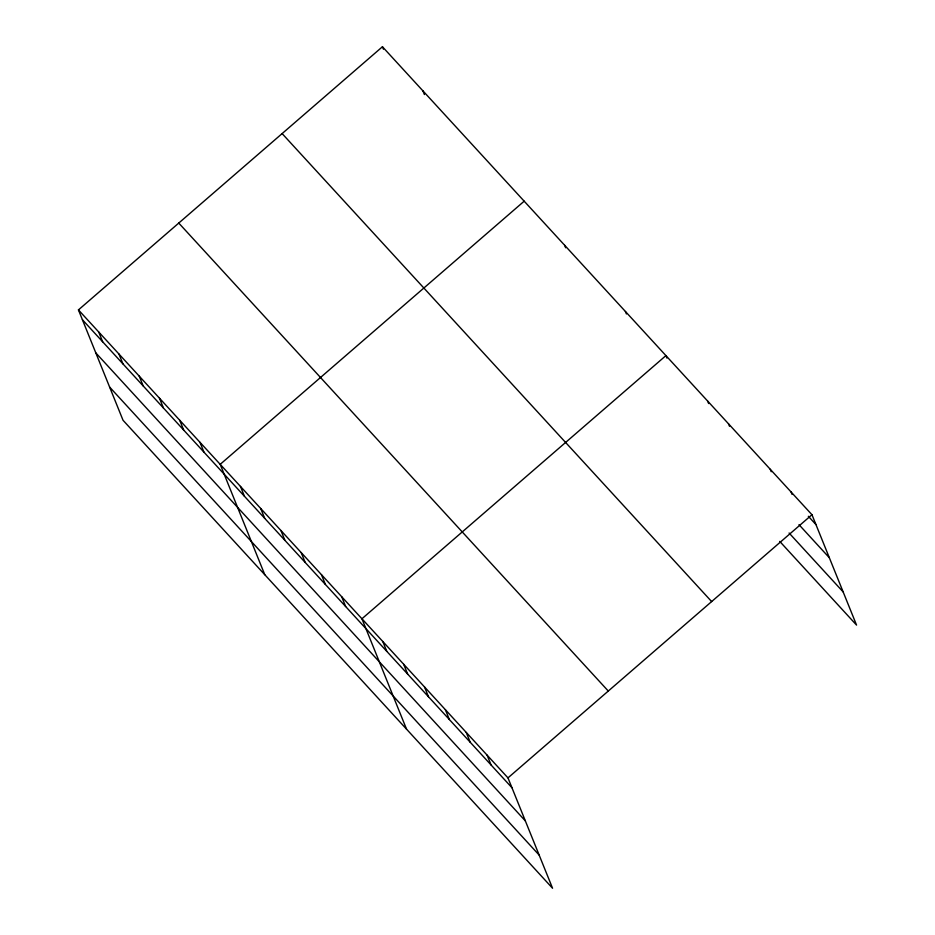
<?xml version="1.0" encoding="UTF-8"?>
<svg xmlns="http://www.w3.org/2000/svg" width="935" height="935" viewBox="0 0 935 935"><rect width="100%" height="100%" fill="white"/><g stroke="black" fill="none" stroke-linecap="round" stroke-linejoin="round"><path stroke-width="1.4" d="M78.447 309.906L507.974 777.885L552.562 888.25L123.034 420.271L78.447 309.906L382.438 46.75L811.966 514.729L856.553 625.094L779.743 541.4M524.184 201.177L220.192 464.344L264.78 574.709M507.974 777.885L811.966 514.729M808.343 516.284L815.928 524.547M798.993 524.664L829.333 557.727M789.093 533.02L843.148 591.913M282.125 133.588L711.64 601.567M178.76 223.068L608.288 691.047M82.42 319.735L511.936 787.702M95.826 352.904L525.341 820.883M109.629 387.09L539.156 855.069M791.103 491.997L792.085 494.451M770.23 469.265L771.223 471.719M728.505 423.8L729.499 426.255M707.643 401.08L708.637 403.534M666.912 358.07L665.919 355.616L361.938 618.771L406.526 729.136M625.422 311.495L626.415 313.95M564.682 245.309L565.663 247.763M422.936 90.87L424.42 94.552M382.438 46.75L383.432 49.204M487.112 755.153L491.074 764.97M466.249 732.432L470.212 742.25M445.387 709.7L449.349 719.518M424.525 686.968L428.487 696.785M403.663 664.236L407.625 674.053M382.801 641.503L386.763 651.321M341.684 596.717L345.658 606.534M321.441 574.651L325.403 584.468M301.187 552.585L305.161 562.402M280.944 530.531L284.906 540.348M260.69 508.465L264.663 518.282M240.447 486.41L244.409 496.228M199.95 442.278L203.912 452.096M179.695 420.224L183.657 430.042M159.441 398.158L163.415 407.976M139.198 376.092L143.16 385.91M118.944 354.038L122.917 363.855M98.701 331.972L102.663 341.789"/></g></svg>
